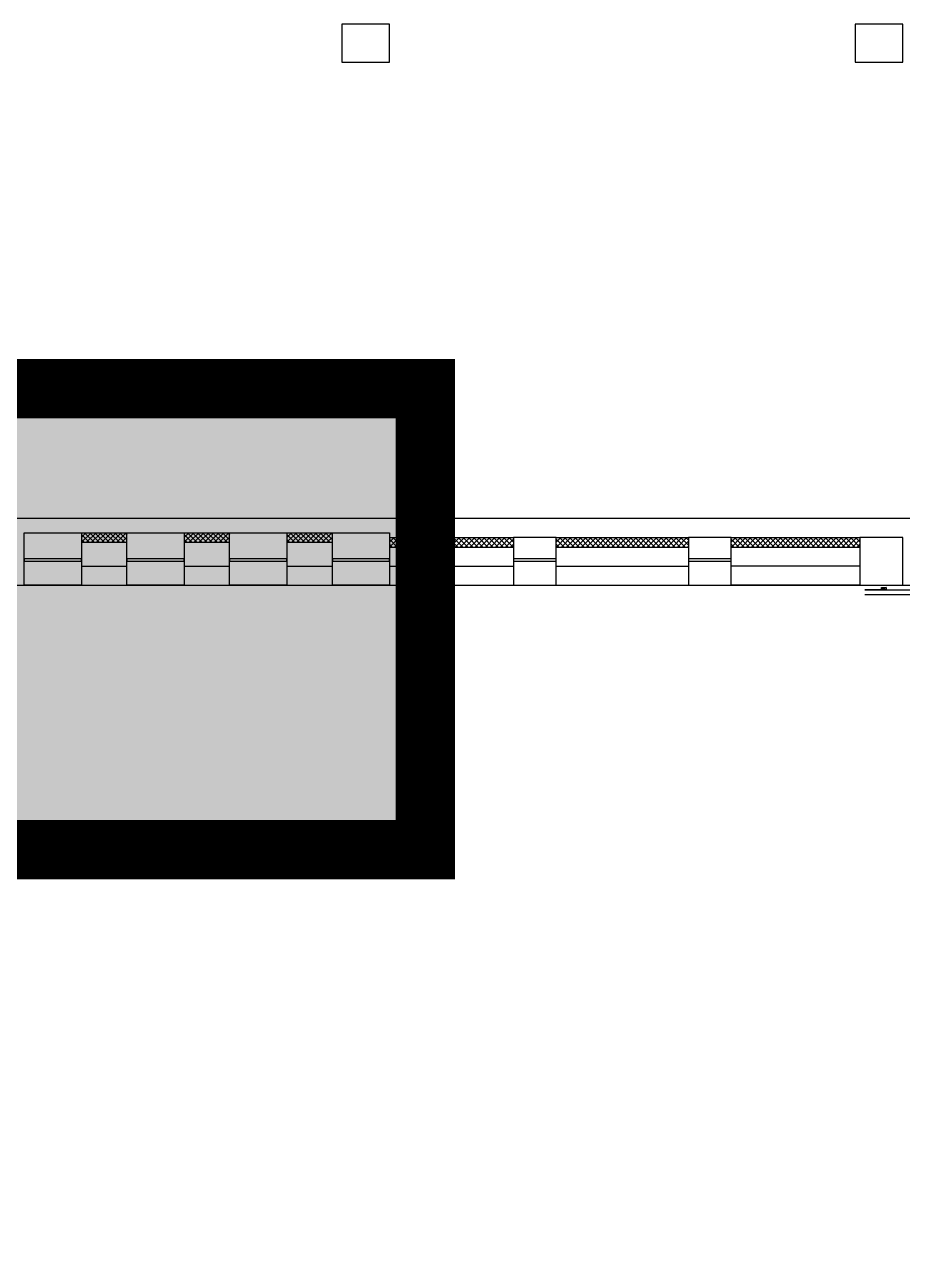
# Model space of a CAD drawing. Header units: millimetres. Extents: x 0 to 356400, y 0 to 68257.
# Drawn here: x 332547 to 333286, y 2153 to 3174 of the extents above; entities that cross this region are included whole.
import ezdxf

# ---------------------------------------------------------------- set-up
doc = ezdxf.new("R2010")
doc.units = ezdxf.units.MM
doc.header["$LTSCALE"] = 75
doc.layers.add('8', color=8, linetype='Continuous')
doc.layers.add('AA-XXXX-TXT1', color=2, linetype='Continuous')

# ---------------------------------------------------------------- blocks, each defined once
blk = doc.blocks.new('G$C7369CDF7')
at = {"layer": '8'}
for p, q in [((116630, 11558), (116630, 85650)), ((116730, 33950), (116730, 44950)), ((116830, 33950), (116830, 44950)), ((115230, 34650), (115230, 9450)), ((105630, 34350), (104830, 34350)), ((104830, 34350), (104830, 33350)), ((105630, 33350), (105630, 34350)), ((115630, 34350), (115630, 33450)), ((116630, 34350), (115630, 34350)), ((116630, 33450), (116630, 34350)), ((116680, 34000), (116730, 34000)), ((116680, 33900), (116680, 34000)), ((116683, 33998), (116728, 33902)), ((116683, 33902), (116728, 33998)), ((116683, 33998), (116728, 33998)), ((116683, 33902), (116683, 33998)), ((116728, 33998), (116728, 33902)), ((116730, 34000), (116730, 33900)), ((116730, 33950), (116730, 33550)), ((116730, 33550), (116730, 33950)), ((116830, 33550), (116830, 33950)), ((116730, 33900), (116680, 33900)), ((116728, 33902), (116683, 33902)), ((115630, 30740), (115630, 33450)), ((115630, 33450), (116630, 33450)), ((115830, 30740), (115830, 33450)), ((116230, 33450), (116230, 30740)), ((116630, 33450), (116630, 30740)), ((104830, 33350), (105630, 33350)), ((115630, 30740), (115630, 29840)), ((116630, 30740), (115630, 30740)), ((116130, 30740), (116080, 30740)), ((116080, 30740), (116080, 29840)), ((116130, 29840), (116130, 30740)), ((116630, 29840), (116630, 30740)), ((115630, 27060), (115630, 29840)), ((115630, 29840), (116630, 29840)), ((115830, 27060), (115830, 29840)), ((116080, 29840), (116130, 29840)), ((116230, 27060), (116230, 29840)), ((116630, 27060), (116630, 29840)), ((115630, 27060), (115630, 26160)), ((116630, 27060), (115630, 27060)), ((116130, 27060), (116080, 27060)), ((116080, 27060), (116080, 26160)), ((116130, 26160), (116130, 27060)), ((116630, 26160), (116630, 27060)), ((115630, 23550), (115630, 26160)), ((115630, 26160), (116630, 26160)), ((115830, 23550), (115830, 26160)), ((116080, 26160), (116130, 26160)), ((116230, 23550), (116230, 26160)), ((116630, 23550), (116630, 26160)), ((105630, 23550), (104830, 23550)), ((104830, 23550), (104830, 22550)), ((105630, 22550), (105630, 23550)), ((115530, 22350), (115530, 23550)), ((115530, 23550), (116630, 23550)), ((116130, 23550), (116080, 23550)), ((116080, 23550), (116080, 22350)), ((116130, 22350), (116130, 23550)), ((116630, 23550), (116630, 22350)), ((104830, 22550), (105630, 22550)), ((115530, 21390), (115530, 22350)), ((116630, 22350), (115530, 22350)), ((115730, 21390), (115730, 22350)), ((116080, 22350), (116130, 22350)), ((116230, 21390), (116230, 22350)), ((116630, 21390), (116630, 22350)), ((115530, 20190), (115530, 21390)), ((115530, 21390), (116630, 21390)), ((116130, 21390), (116080, 21390)), ((116080, 21390), (116080, 20190)), ((116130, 20190), (116130, 21390)), ((116630, 21390), (116630, 20190)), ((115530, 19230), (115530, 20190)), ((116630, 20190), (115530, 20190)), ((115730, 19230), (115730, 20190)), ((116080, 20190), (116130, 20190)), ((116230, 19230), (116230, 20190)), ((116630, 19230), (116630, 20190)), ((115530, 18030), (115530, 19230)), ((115530, 19230), (116630, 19230)), ((116130, 19230), (116080, 19230)), ((116080, 19230), (116080, 18030)), ((116130, 18030), (116130, 19230)), ((116630, 19230), (116630, 18030)), ((115530, 17070), (115530, 18030)), ((116630, 18030), (115530, 18030)), ((115730, 17070), (115730, 18030)), ((116080, 18030), (116130, 18030)), ((116230, 17070), (116230, 18030)), ((116630, 17070), (116630, 18030)), ((115530, 15870), (115530, 17070)), ((115530, 17070), (116630, 17070)), ((116130, 17070), (116080, 17070)), ((116080, 17070), (116080, 15870)), ((116130, 15870), (116130, 17070)), ((116630, 17070), (116630, 15870)), ((116630, 15870), (115530, 15870)), ((116080, 15870), (116130, 15870))]:
    blk.add_line(p, q, dxfattribs=at)
at = {"layer": '8', "transparency": 33554687}
for p, q in [((115630, 33356), (115724, 33450)), ((115630, 33250), (115830, 33450)), ((115830, 33289), (115670, 33450)), ((115830, 33395), (115776, 33450)), ((115830, 33183), (115630, 33383)), ((115630, 33144), (115830, 33344)), ((115830, 33077), (115630, 33277)), ((115630, 33038), (115830, 33238)), ((115830, 32971), (115630, 33171)), ((115630, 32932), (115830, 33132)), ((115830, 32865), (115630, 33065)), ((115630, 32826), (115830, 33026)), ((115830, 32759), (115630, 32959)), ((115630, 32719), (115830, 32919)), ((115830, 32653), (115630, 32853)), ((115630, 32613), (115830, 32813)), ((115830, 32547), (115630, 32747)), ((115630, 32507), (115830, 32707)), ((115830, 32441), (115630, 32641)), ((115630, 32401), (115830, 32601)), ((115830, 32335), (115630, 32535)), ((115630, 32295), (115830, 32495)), ((115830, 32229), (115630, 32429)), ((115630, 32189), (115830, 32389)), ((115830, 32123), (115630, 32323)), ((115630, 32083), (115830, 32283)), ((115830, 32017), (115630, 32217)), ((115630, 31977), (115830, 32177)), ((115830, 31911), (115630, 32111)), ((115630, 31871), (115830, 32071)), ((115830, 31805), (115630, 32005)), ((115630, 31765), (115830, 31965)), ((115830, 31698), (115630, 31898)), ((115630, 31659), (115830, 31859)), ((115830, 31592), (115630, 31792)), ((115630, 31553), (115830, 31753)), ((115830, 31486), (115630, 31686)), ((115630, 31447), (115830, 31647)), ((115830, 31380), (115630, 31580)), ((115630, 31341), (115830, 31541)), ((115830, 31274), (115630, 31474)), ((115630, 31235), (115830, 31435)), ((115830, 31168), (115630, 31368)), ((115630, 31128), (115830, 31328)), ((115830, 31062), (115630, 31262)), ((115630, 31022), (115830, 31222)), ((115830, 30956), (115630, 31156)), ((115630, 30916), (115830, 31116)), ((115830, 30850), (115630, 31050)), ((115630, 30810), (115830, 31010)), ((115830, 30744), (115630, 30944)), ((115666, 30740), (115830, 30904)), ((115728, 30740), (115630, 30838)), ((115772, 30740), (115830, 30798)), ((115630, 29782), (115688, 29840)), ((115630, 29676), (115794, 29840)), ((115830, 29609), (115630, 29809)), ((115630, 29570), (115830, 29770)), ((115830, 29503), (115630, 29703)), ((115630, 29464), (115830, 29664)), ((115830, 29397), (115630, 29597)), ((115830, 29715), (115706, 29840)), ((115830, 29822), (115812, 29840)), ((115630, 29358), (115830, 29558)), ((115830, 29291), (115630, 29491)), ((115630, 29252), (115830, 29452)), ((115830, 29185), (115630, 29385)), ((115630, 29146), (115830, 29346)), ((115830, 29079), (115630, 29279)), ((115630, 29039), (115830, 29239)), ((115830, 28973), (115630, 29173)), ((115630, 28933), (115830, 29133)), ((115830, 28867), (115630, 29067)), ((115630, 28827), (115830, 29027)), ((115830, 28761), (115630, 28961)), ((115630, 28721), (115830, 28921)), ((115830, 28655), (115630, 28855)), ((115630, 28615), (115830, 28815)), ((115830, 28549), (115630, 28749)), ((115630, 28509), (115830, 28709)), ((115830, 28443), (115630, 28643)), ((115630, 28403), (115830, 28603)), ((115830, 28337), (115630, 28537)), ((115630, 28297), (115830, 28497)), ((115830, 28231), (115630, 28431)), ((115630, 28191), (115830, 28391)), ((115830, 28125), (115630, 28325)), ((115630, 28085), (115830, 28285)), ((115830, 28018), (115630, 28218)), ((115630, 27979), (115830, 28179)), ((115830, 27912), (115630, 28112)), ((115630, 27873), (115830, 28073)), ((115830, 27806), (115630, 28006)), ((115630, 27767), (115830, 27967)), ((115830, 27700), (115630, 27900)), ((115630, 27661), (115830, 27861)), ((115830, 27594), (115630, 27794)), ((115630, 27555), (115830, 27755)), ((115830, 27488), (115630, 27688)), ((115630, 27448), (115830, 27648)), ((115830, 27382), (115630, 27582)), ((115630, 27342), (115830, 27542)), ((115830, 27276), (115630, 27476)), ((115630, 27236), (115830, 27436)), ((115830, 27170), (115630, 27370)), ((115630, 27130), (115830, 27330)), ((115830, 27064), (115630, 27264)), ((115728, 27060), (115630, 27158)), ((115666, 27060), (115830, 27224)), ((115772, 27060), (115830, 27118)), ((115630, 26060), (115730, 26160)), ((115630, 25954), (115830, 26154)), ((115830, 25887), (115630, 26087)), ((115630, 25848), (115830, 26048)), ((115830, 25993), (115664, 26160)), ((115830, 26099), (115770, 26160)), ((115830, 25781), (115630, 25981)), ((115630, 25742), (115830, 25942)), ((115830, 25675), (115630, 25875)), ((115630, 25636), (115830, 25836)), ((115830, 25569), (115630, 25769)), ((115630, 25529), (115830, 25729)), ((115830, 25463), (115630, 25663)), ((115630, 25423), (115830, 25623)), ((115830, 25357), (115630, 25557)), ((115630, 25317), (115830, 25517)), ((115830, 25251), (115630, 25451)), ((115630, 25211), (115830, 25411)), ((115830, 25145), (115630, 25345)), ((115630, 25105), (115830, 25305)), ((115830, 25039), (115630, 25239)), ((115630, 24999), (115830, 25199)), ((115830, 24933), (115630, 25133)), ((115630, 24893), (115830, 25093)), ((115830, 24827), (115630, 25027)), ((115630, 24787), (115830, 24987)), ((115830, 24721), (115630, 24921)), ((115630, 24681), (115830, 24881)), ((115830, 24615), (115630, 24815)), ((115630, 24575), (115830, 24775)), ((115830, 24508), (115630, 24708)), ((115630, 24469), (115830, 24669)), ((115830, 24402), (115630, 24602)), ((115630, 24363), (115830, 24563)), ((115830, 24296), (115630, 24496)), ((115630, 24257), (115830, 24457)), ((115830, 24190), (115630, 24390)), ((115630, 24151), (115830, 24351)), ((115830, 24084), (115630, 24284)), ((115630, 24045), (115830, 24245)), ((115830, 23978), (115630, 24178)), ((115630, 23938), (115830, 24138)), ((115830, 23872), (115630, 24072)), ((115630, 23832), (115830, 24032)), ((115830, 23766), (115630, 23966)), ((115630, 23726), (115830, 23926)), ((115830, 23660), (115630, 23860)), ((115630, 23620), (115830, 23820)), ((115830, 23554), (115630, 23754)), ((115728, 23550), (115630, 23648)), ((115666, 23550), (115830, 23714)), ((115772, 23550), (115830, 23608)), ((115530, 22309), (115571, 22350)), ((115530, 22203), (115678, 22350)), ((115730, 22136), (115530, 22336)), ((115530, 22097), (115730, 22297)), ((115730, 22030), (115530, 22230)), ((115730, 22242), (115623, 22350)), ((115730, 22348), (115729, 22350)), ((115530, 21991), (115730, 22191)), ((115730, 21924), (115530, 22124)), ((115530, 21885), (115730, 22085)), ((115730, 21818), (115530, 22018)), ((115530, 21778), (115730, 21978)), ((115730, 21712), (115530, 21912)), ((115530, 21672), (115730, 21872)), ((115730, 21606), (115530, 21806)), ((115530, 21566), (115730, 21766)), ((115730, 21500), (115530, 21700)), ((115530, 21460), (115730, 21660)), ((115730, 21394), (115530, 21594)), ((115628, 21390), (115530, 21488)), ((115566, 21390), (115730, 21554)), ((115672, 21390), (115730, 21448)), ((115530, 20149), (115571, 20190)), ((115530, 20043), (115678, 20190)), ((115730, 19976), (115530, 20176)), ((115730, 20082), (115623, 20190)), ((115730, 20188), (115729, 20190)), ((115530, 19937), (115730, 20137)), ((115730, 19870), (115530, 20070)), ((115530, 19831), (115730, 20031)), ((115730, 19764), (115530, 19964)), ((115530, 19725), (115730, 19925)), ((115730, 19658), (115530, 19858)), ((115530, 19618), (115730, 19818)), ((115730, 19552), (115530, 19752)), ((115530, 19512), (115730, 19712)), ((115730, 19446), (115530, 19646)), ((115530, 19406), (115730, 19606)), ((115730, 19340), (115530, 19540)), ((115530, 19300), (115730, 19500)), ((115730, 19234), (115530, 19434)), ((115566, 19230), (115730, 19394)), ((115628, 19230), (115530, 19328)), ((115672, 19230), (115730, 19288)), ((115530, 17989), (115571, 18030)), ((115530, 17883), (115678, 18030)), ((115730, 17816), (115530, 18016)), ((115530, 17777), (115730, 17977)), ((115730, 17710), (115530, 17910)), ((115530, 17671), (115730, 17871)), ((115730, 17922), (115623, 18030)), ((115730, 18028), (115729, 18030)), ((115730, 17604), (115530, 17804)), ((115530, 17565), (115730, 17765)), ((115730, 17498), (115530, 17698)), ((115530, 17458), (115730, 17658)), ((115730, 17392), (115530, 17592)), ((115530, 17352), (115730, 17552)), ((115730, 17286), (115530, 17486)), ((115530, 17246), (115730, 17446)), ((115730, 17180), (115530, 17380)), ((115530, 17140), (115730, 17340)), ((115730, 17074), (115530, 17274)), ((115628, 17070), (115530, 17168)), ((115566, 17070), (115730, 17234)), ((115672, 17070), (115730, 17128))]:
    blk.add_line(p, q, dxfattribs=at)

msp = doc.modelspace()

# ---------------------------------------------------------------- hatches: boundary and pattern name
at = {"transparency": 33554687}
h = msp.add_hatch(color=254, dxfattribs=at)
h.dxf.hatch_style = 1
h.paths.add_polyline_path([(332884.4, 2479.2), (332268.6, 2479.2), (332268.6, 2867.1), (332884.4, 2867.1)])

# ---------------------------------------------------------------- linework, layer by layer
at = {"const_width": 50}
msp.add_lwpolyline([(332884.4, 2479.2), (332268.6, 2479.2), (332268.6, 2867.1), (332884.4, 2867.1)], close=True, dxfattribs=at)
at = {"layer": 'AA-XXXX-TXT1', "const_width": 30}
msp.add_lwpolyline([(332535.6, 3103), (332442.4, 3103), (332442.4, 2168.4), (332535.6, 2168.4)], dxfattribs=at)

# ---------------------------------------------------------------- block references
at = {"xscale": 0.04000000000000001, "yscale": 0.04000000000000001, "zscale": 0.04000000000000001, "rotation": 270}
msp.add_blockref('G$C7369CDF7', (331912.2, 7367.1), dxfattribs=at)

doc.saveas('drawing.dxf')
